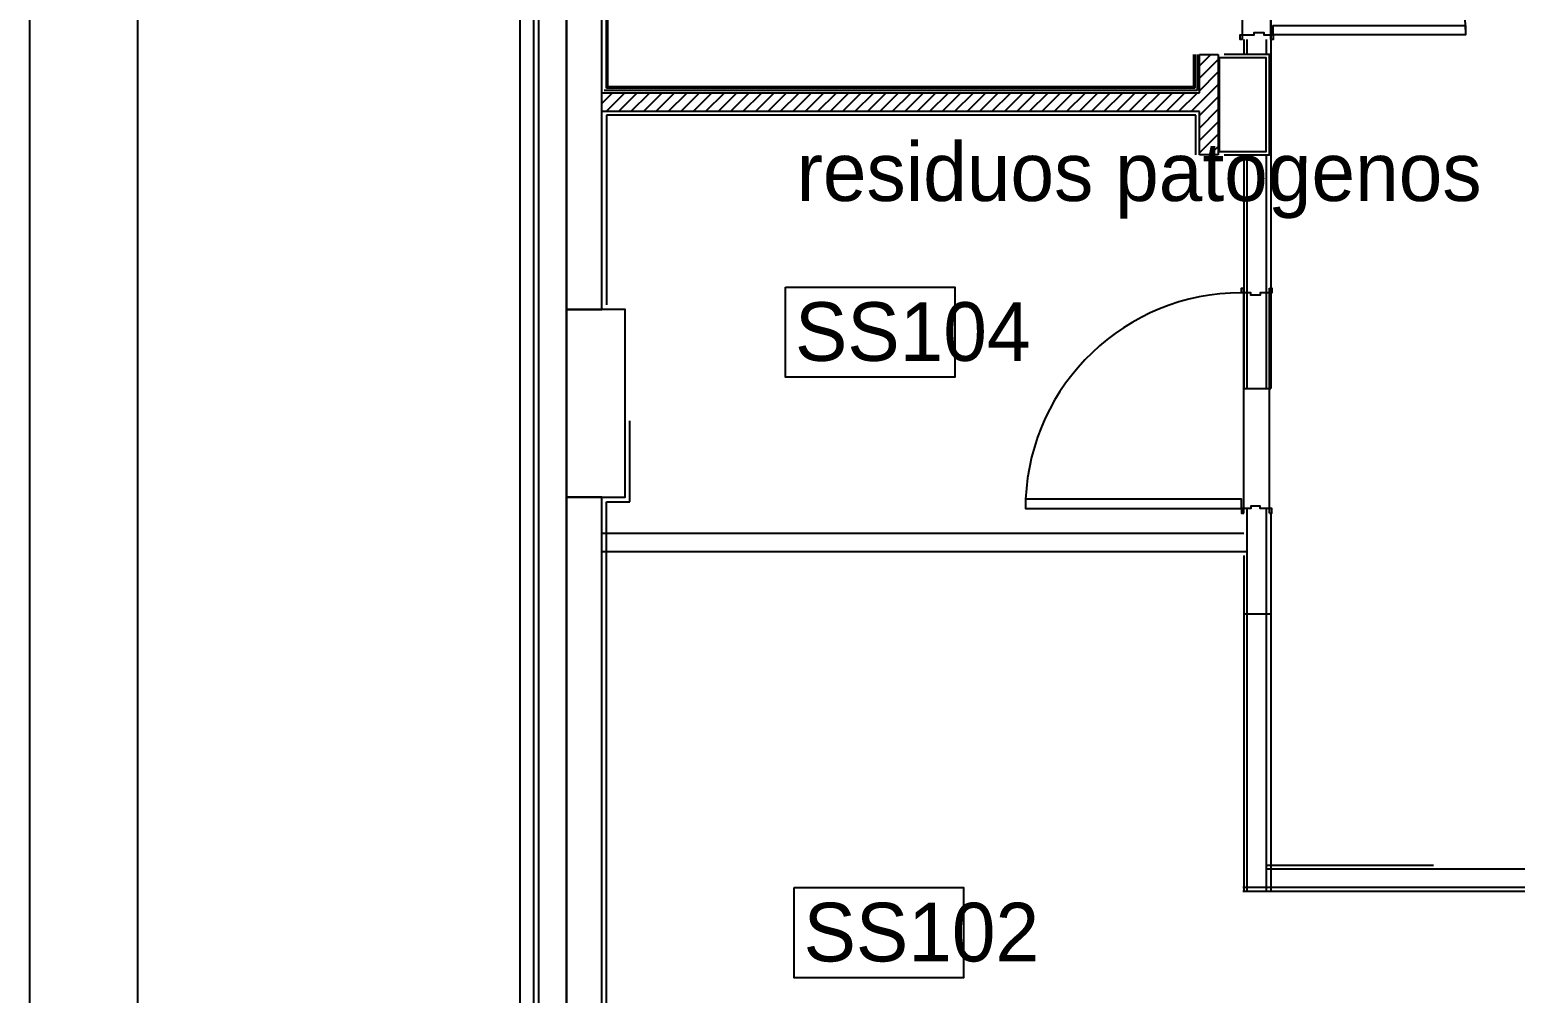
# Model space of a CAD drawing. Header units: millimetres. Extents: x 1473.7 to 1568.7, y 1808.4 to 1881.8.
# Drawn here: x 1477.13 to 1483.46, y 1849.94 to 1854.05 of the extents above; entities that cross this region are included whole.
import ezdxf

# ---------------------------------------------------------------- set-up
doc = ezdxf.new("R2010")
doc.units = ezdxf.units.MM
for name, color, linetype in [('0-COTAS AC', 3, 'CONTINUOUS'), ('0000-TEXTO', 7, 'CONTINUOUS'), ('10-CARP-HOJA-PUER', 4, 'CONTINUOUS'), ('10-CARP-MARC', 2, 'CONTINUOUS'), ('10-CARP-SLIA', 14, 'CONTINUOUS'), ('AR - AZOTADO HIDROFUGO', 185, 'CONTINUOUS'), ('AR - HATCH LADRILLO HUECO', 8, 'CONTINUOUS'), ('AR - LADRILLO VISTO', 3, 'CONTINUOUS'), ('AR - REVESTIMIENTO', 21, 'CONTINUOUS'), ('AR - REVOQUE', 8, 'CONTINUOUS'), ('AR - TABIQUE LADRILLO HUECO', 4, 'CONTINUOUS'), ('ES-COLUMNAS', 5, 'CONTINUOUS'), ('ES-TABIQUES', 5, 'CONTINUOUS'), ('MURO', 7, 'CONTINUOUS'), ('TEXTO', 7, 'CONTINUOUS')]:
    doc.layers.add(name, color=color, linetype=linetype)

# ---------------------------------------------------------------- blocks, each defined once
blk = doc.blocks.new('Puerta 86')
at = {"layer": '10-CARP-HOJA-PUER', "linetype": 'CONTINUOUS'}
blk.add_lwpolyline([(0.02, 0.13), (0.06, 0.13), (0.06, 0.95), (0.02, 0.95), (0.02, 0.13)], dxfattribs=at)
at = {"layer": '10-CARP-MARC', "linetype": 'CONTINUOUS'}
for points in [[(0, 0), (0, -0.01), (0.02, -0.01), (0.02, 0.05), (0.03, 0.05), (0.03, 0.09), (0.02, 0.09), (0.02, 0.13), (0, 0.13), (0, 0.12)], [(0.86, 0), (0.86, -0.01), (0.84, -0.01), (0.84, 0.05), (0.83, 0.05), (0.83, 0.09), (0.84, 0.09), (0.84, 0.13), (0.86, 0.13), (0.86, 0.12)]]:
    blk.add_lwpolyline(points, dxfattribs=at)
at = {"layer": '10-CARP-SLIA', "linetype": 'CONTINUOUS'}
for p, q in [((0, 0.12), (0.86, 0.12)), ((0, 0), (0.86, 0))]:
    blk.add_line(p, q, dxfattribs=at)
blk.add_arc((0.02, 0.13), 0.82, 0, 90, dxfattribs=at)
blk = doc.blocks.new('Puerta 96.4')
at = {"layer": '10-CARP-HOJA-PUER', "linetype": 'CONTINUOUS'}
blk.add_lwpolyline([(0.02, 0.12), (0.06, 0.12), (0.06, 1.04), (0.02, 1.04), (0.02, 0.12)], dxfattribs=at)
at = {"layer": '10-CARP-MARC', "linetype": 'CONTINUOUS'}
for points in [[(0, 0), (0, -0.01), (0.02, -0.01), (0.02, 0.04), (0.03, 0.04), (0.03, 0.08), (0.02, 0.08), (0.02, 0.12), (0, 0.12), (0, 0.11)], [(0.96, 0), (0.96, -0.01), (0.94, -0.01), (0.94, 0.04), (0.93, 0.04), (0.93, 0.08), (0.94, 0.08), (0.94, 0.12), (0.96, 0.12), (0.96, 0.11)]]:
    blk.add_lwpolyline(points, dxfattribs=at)
at = {"layer": '10-CARP-SLIA', "linetype": 'CONTINUOUS'}
for p, q in [((0, 0.11), (0.96, 0.11)), ((0, 0), (0.96, 0))]:
    blk.add_line(p, q, dxfattribs=at)
blk.add_arc((0.019952, 0.119981), 0.920048, 0.00121, 87.505209, dxfattribs=at)

msp = doc.modelspace()

# ---------------------------------------------------------------- linework, layer by layer
at = {"layer": 'AR - AZOTADO HIDROFUGO', "linetype": 'CONTINUOUS'}
for p, q in [((1482.10801, 1853.944892), (1482.10801, 1853.792058)), ((1482.10801, 1853.792058), (1479.581559, 1853.792058))]:
    msp.add_line(p, q, dxfattribs=at)
at = {"layer": 'AR - HATCH LADRILLO HUECO', "linetype": 'CONTINUOUS'}
for p, q in [((1482.11801, 1853.897079), (1482.165824, 1853.944892)), ((1482.11801, 1853.844046), (1482.19801, 1853.924046)), ((1482.11801, 1853.791013), (1482.19801, 1853.871013)), ((1479.571559, 1853.737112), (1479.616504, 1853.782058)), ((1479.589537, 1853.702058), (1479.669537, 1853.782058)), ((1479.64257, 1853.702058), (1479.72257, 1853.782058)), ((1479.695603, 1853.702058), (1479.775603, 1853.782058)), ((1479.748637, 1853.702058), (1479.828637, 1853.782058)), ((1479.80167, 1853.702058), (1479.88167, 1853.782058)), ((1479.854703, 1853.702058), (1479.934703, 1853.782058)), ((1479.907736, 1853.702058), (1479.987736, 1853.782058)), ((1479.960769, 1853.702058), (1480.040769, 1853.782058)), ((1480.013802, 1853.702058), (1480.093802, 1853.782058)), ((1480.066835, 1853.702058), (1480.146835, 1853.782058)), ((1480.119868, 1853.702058), (1480.199868, 1853.782058)), ((1480.172901, 1853.702058), (1480.252901, 1853.782058)), ((1480.225934, 1853.702058), (1480.305934, 1853.782058)), ((1480.278967, 1853.702058), (1480.358967, 1853.782058)), ((1480.332, 1853.702058), (1480.412, 1853.782058)), ((1480.385033, 1853.702058), (1480.465033, 1853.782058)), ((1480.438066, 1853.702058), (1480.518066, 1853.782058)), ((1480.491099, 1853.702058), (1480.571099, 1853.782058)), ((1480.544132, 1853.702058), (1480.624132, 1853.782058)), ((1480.597165, 1853.702058), (1480.677165, 1853.782058)), ((1480.650198, 1853.702058), (1480.730198, 1853.782058)), ((1480.703231, 1853.702058), (1480.783231, 1853.782058)), ((1480.756264, 1853.702058), (1480.836264, 1853.782058)), ((1480.809297, 1853.702058), (1480.889297, 1853.782058)), ((1480.86233, 1853.702058), (1480.94233, 1853.782058)), ((1480.915363, 1853.702058), (1480.995363, 1853.782058)), ((1480.968396, 1853.702058), (1481.048396, 1853.782058)), ((1481.021429, 1853.702058), (1481.101429, 1853.782058)), ((1481.074462, 1853.702058), (1481.154462, 1853.782058)), ((1481.127495, 1853.702058), (1481.207495, 1853.782058)), ((1481.180528, 1853.702058), (1481.260528, 1853.782058)), ((1481.233561, 1853.702058), (1481.313561, 1853.782058)), ((1481.286594, 1853.702058), (1481.366594, 1853.782058)), ((1481.339627, 1853.702058), (1481.419627, 1853.782058)), ((1481.39266, 1853.702058), (1481.47266, 1853.782058)), ((1481.445693, 1853.702058), (1481.525693, 1853.782058)), ((1481.498726, 1853.702058), (1481.578726, 1853.782058)), ((1481.551759, 1853.702058), (1481.631759, 1853.782058)), ((1481.604792, 1853.702058), (1481.684792, 1853.782058)), ((1481.657825, 1853.702058), (1481.737825, 1853.782058)), ((1481.710858, 1853.702058), (1481.790858, 1853.782058)), ((1481.763891, 1853.702058), (1481.843891, 1853.782058)), ((1481.816924, 1853.702058), (1481.896924, 1853.782058)), ((1481.869957, 1853.702058), (1481.949957, 1853.782058)), ((1481.92299, 1853.702058), (1482.00299, 1853.782058)), ((1481.976023, 1853.702058), (1482.056023, 1853.782058)), ((1482.029056, 1853.702058), (1482.109056, 1853.782058)), ((1482.082089, 1853.702058), (1482.19801, 1853.81798)), ((1482.11801, 1853.684947), (1482.19801, 1853.764947)), ((1482.11801, 1853.631914), (1482.19801, 1853.711914)), ((1482.11801, 1853.578881), (1482.19801, 1853.658881)), ((1482.11801, 1853.525848), (1482.19801, 1853.605848)), ((1482.163028, 1853.517832), (1482.19801, 1853.552815))]:
    msp.add_line(p, q, dxfattribs=at)
at = {"layer": 'AR - LADRILLO VISTO', "linetype": 'CONTINUOUS'}
for points in [[(1479.221559, 1847.583528), (1479.281559, 1847.583528), (1479.281559, 1878.763528), (1479.221559, 1878.763528)], [(1479.301559, 1847.583528), (1479.421559, 1847.583528), (1479.421559, 1878.763528), (1479.301559, 1878.763528)]]:
    msp.add_lwpolyline(points, close=True, dxfattribs=at)
at = {"layer": 'AR - REVESTIMIENTO', "linetype": 'CONTINUOUS'}
for p, q in [((1479.596559, 1853.807058), (1479.596559, 1854.930588)), ((1482.09301, 1853.944892), (1482.09301, 1853.807058)), ((1482.09301, 1853.807058), (1479.596559, 1853.807058))]:
    msp.add_line(p, q, dxfattribs=at)
at = {"layer": 'AR - REVOQUE', "linetype": 'CONTINUOUS'}
for p, q in [((1482.421559, 1856.194133), (1482.421559, 1852.52139)), ((1479.591559, 1853.802058), (1479.591559, 1854.935588)), ((1482.306559, 1854.009107), (1482.306559, 1853.944892)), ((1482.09801, 1853.944892), (1482.09801, 1853.802058)), ((1482.09801, 1853.802058), (1479.591559, 1853.802058)), ((1482.10301, 1853.687058), (1479.591559, 1853.687058)), ((1479.591559, 1853.687058), (1479.591559, 1852.878528)), ((1482.10301, 1853.517832), (1482.10301, 1853.687058)), ((1482.306559, 1853.517832), (1482.306559, 1852.52139)), ((1482.306559, 1852.52139), (1482.421559, 1852.52139)), ((1479.691559, 1852.038528), (1479.691559, 1852.383528)), ((1479.591559, 1849.243528), (1479.591559, 1852.038528)), ((1479.591559, 1852.038528), (1479.691559, 1852.038528)), ((1482.421559, 1851.989548), (1482.421559, 1850.379264)), ((1482.306559, 1851.80981), (1482.306559, 1850.379264)), ((1482.306559, 1851.56139), (1482.421559, 1851.56139)), ((1482.401559, 1850.489264), (1483.114512, 1850.489264)), ((1482.303276, 1850.379264), (1483.114512, 1850.379264)), ((1482.321559, 1850.379264), (1484.601413, 1850.379264))]:
    msp.add_line(p, q, dxfattribs=at)
msp.add_lwpolyline([(1482.22301, 1853.517832), (1482.416558, 1853.517832), (1482.416558, 1853.517832), (1482.416558, 1853.944892), (1482.416558, 1853.944892), (1482.22301, 1853.944892)], dxfattribs=at)
at = {"layer": 'AR - TABIQUE LADRILLO HUECO', "linetype": 'CONTINUOUS'}
for p, q in [((1482.321559, 1853.944892), (1482.321559, 1854.009107)), ((1482.401559, 1854.009107), (1482.401559, 1853.944892)), ((1482.11801, 1853.782058), (1482.11801, 1853.944892)), ((1482.11801, 1853.944892), (1482.19801, 1853.944892)), ((1482.19801, 1853.944892), (1482.19801, 1853.517832)), ((1479.571559, 1853.782058), (1482.11801, 1853.782058)), ((1482.11801, 1853.702058), (1479.571559, 1853.702058)), ((1482.11801, 1853.517832), (1482.11801, 1853.702058)), ((1482.19801, 1853.517832), (1482.11801, 1853.517832)), ((1482.321559, 1852.52139), (1482.321559, 1853.517832)), ((1482.401559, 1853.517832), (1482.401559, 1852.52139)), ((1482.321559, 1850.379264), (1482.321559, 1852.009548)), ((1482.401559, 1852.009548), (1482.401559, 1850.379264)), ((1479.571559, 1851.90481), (1482.306559, 1851.90481)), ((1482.321559, 1851.82481), (1479.571559, 1851.82481)), ((1482.401559, 1850.474264), (1483.114512, 1850.474264)), ((1482.421559, 1850.474264), (1484.601413, 1850.474264)), ((1484.601413, 1850.394264), (1482.303276, 1850.394264))]:
    msp.add_line(p, q, dxfattribs=at)
at = {"layer": 'ES-COLUMNAS', "linetype": 'CONTINUOUS'}
for points in [[(1482.201558, 1853.531362), (1482.401558, 1853.531362), (1482.401558, 1853.931362), (1482.201558, 1853.931362)], [(1479.421559, 1852.058528), (1479.671559, 1852.058528), (1479.671559, 1852.858528), (1479.421559, 1852.858528)]]:
    msp.add_lwpolyline(points, close=True, dxfattribs=at)
at = {"layer": 'ES-TABIQUES', "linetype": 'CONTINUOUS'}
for points in [[(1479.421559, 1852.858528), (1479.571559, 1852.858528), (1479.571559, 1856.611075), (1479.421559, 1856.611075)], [(1479.421559, 1848.413528), (1479.571559, 1848.413528), (1479.571559, 1852.058528), (1479.421559, 1852.058528)]]:
    msp.add_lwpolyline(points, close=True, dxfattribs=at)
at = {"layer": 'MURO', "linetype": 'CONTINUOUS'}
for p, q in [((1477.133929, 1808.357745), (1477.133929, 1881.752855)), ((1477.593929, 1808.357745), (1477.593929, 1881.292855))]:
    msp.add_line(p, q, dxfattribs=at)
at = {"layer": 'TEXTO'}
for points in [[(1480.354173, 1852.953938), (1481.07632, 1852.953938), (1481.07632, 1852.569531), (1480.354173, 1852.569531)], [(1480.390678, 1850.393681), (1481.112825, 1850.393681), (1481.112825, 1850.009273), (1480.390678, 1850.009273)]]:
    msp.add_lwpolyline(points, close=True, dxfattribs=at)

# ---------------------------------------------------------------- block references
at = {"layer": '0-COTAS AC', "linetype": 'CONTINUOUS', "xscale": -1, "rotation": 270}
msp.add_blockref('Puerta 86', (1482.301559, 1854.009107), dxfattribs=at)
at = {"layer": 'AR - REVOQUE', "linetype": 'CONTINUOUS', "rotation": 90}
msp.add_blockref('Puerta 96.4', (1482.416559, 1851.989548), dxfattribs=at)

# ---------------------------------------------------------------- texts
at = {"layer": '0000-TEXTO', "insert": (1480.401973, 1853.570959), "char_height": 0.25, "width": 3.243056, "attachment_point": 1}
msp.add_mtext('residuos patogenos', dxfattribs=at)
at = {"layer": 'TEXTO'}
for s, p in [('SS104', (1480.394587, 1852.639413)), ('SS102', (1480.431092, 1850.079155))]:
    msp.add_text(s, height=0.25, dxfattribs=at).set_placement(p)

doc.saveas('drawing.dxf')
